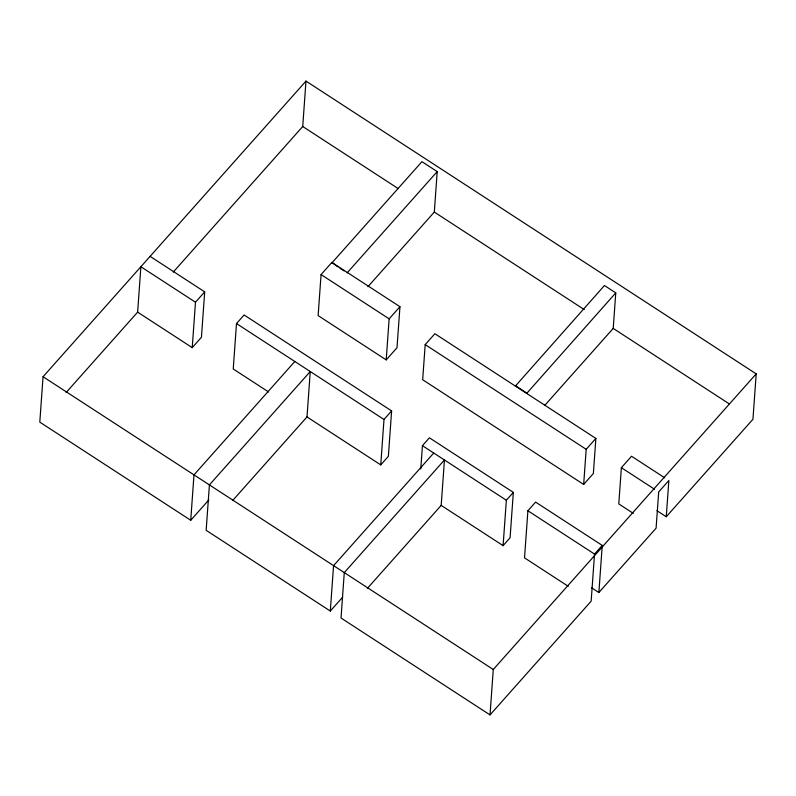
<?xml version="1.0" encoding="UTF-8"?>
<svg xmlns="http://www.w3.org/2000/svg" width="796" height="796" viewBox="0 0 796 796"><rect width="100%" height="100%" fill="white"/><g stroke="black" fill="none" stroke-linecap="round" stroke-linejoin="round"><path stroke-width="1.19" d="M656.929 510.674L666.262 516.743L752.946 419.273L756.2 373.871L305.982 81.093L43.054 376.727L39.8 422.129L190.732 520.276L208.91 499.828M137.628 312.131L140.882 266.73L195.478 302.231L192.224 347.633L137.628 312.131L66.108 392.557M150.096 256.372L204.691 291.863L201.438 337.275L192.224 347.633M190.732 520.276L193.985 474.874L294.819 361.493M342.628 597.199L330.31 611.049L206.154 530.315L209.408 484.903L310.251 371.523L306.997 416.935L380.747 464.894L388.368 456.317L391.622 410.915L244.123 314.987L236.492 323.564L233.238 368.976L268.65 392M173.239 272.103L302.729 126.504L305.982 81.093M321.067 274.57L318.131 315.604L386.209 359.882L397.005 347.733L399.95 306.699L331.872 262.431L321.067 274.57L389.144 318.848L386.209 359.882M337.942 266.959L331.872 262.431M330.31 611.049L333.564 565.648L433.73 453.024M380.747 464.894L384 419.482L391.622 410.915M367.951 286.679L434.308 212.064L437.213 171.598L421.94 161.668L331.832 262.988M425.193 344.628L422.676 379.742L583.667 484.436L593.358 473.53L595.876 438.427L434.885 333.733L425.193 344.628L586.184 449.322L583.667 484.436M420.766 468.983L422.437 445.67L429.422 437.81L513.34 492.386L510.087 537.788L503.102 545.648L441.193 505.39L444.447 459.979L344.28 572.603L341.026 618.014L490.018 714.908L591.149 601.189L594.532 554.096L602.244 545.419L535.608 502.087L527.897 510.763L524.524 557.857L568.245 586.294M490.018 714.908L493.271 669.496L756.2 373.871M503.102 545.648L506.355 500.246L513.34 492.386M515.38 386.08L604.462 285.525L615.766 292.878L613.218 328.41L544.782 405.363M526.683 393.433L615.766 292.878M591.577 587.776L598.871 592.513L602.244 545.419M664.71 477.809L631.546 456.247L621.377 467.68L618.781 503.918L633.288 513.35M666.262 516.743L668.859 480.505L658.69 491.938L656.093 528.176L598.871 592.513M195.478 302.231L204.691 291.863M347.096 272.919L437.213 171.598M389.144 318.848L399.95 306.699M232.601 500.575L306.997 416.935M367.294 588.473L441.193 505.39M586.184 449.322L595.876 438.427M302.729 126.504L398.269 188.632M434.308 212.064L584.214 309.554M613.218 328.41L729.136 403.791M339.972 268.282L344.041 270.929M515.41 385.652L526.713 393.005M621.377 467.68L654.541 489.241M527.897 510.763L594.532 554.096M236.492 323.564L384 419.482M422.437 445.67L506.355 500.246M43.054 376.727L493.271 669.496"/></g></svg>
